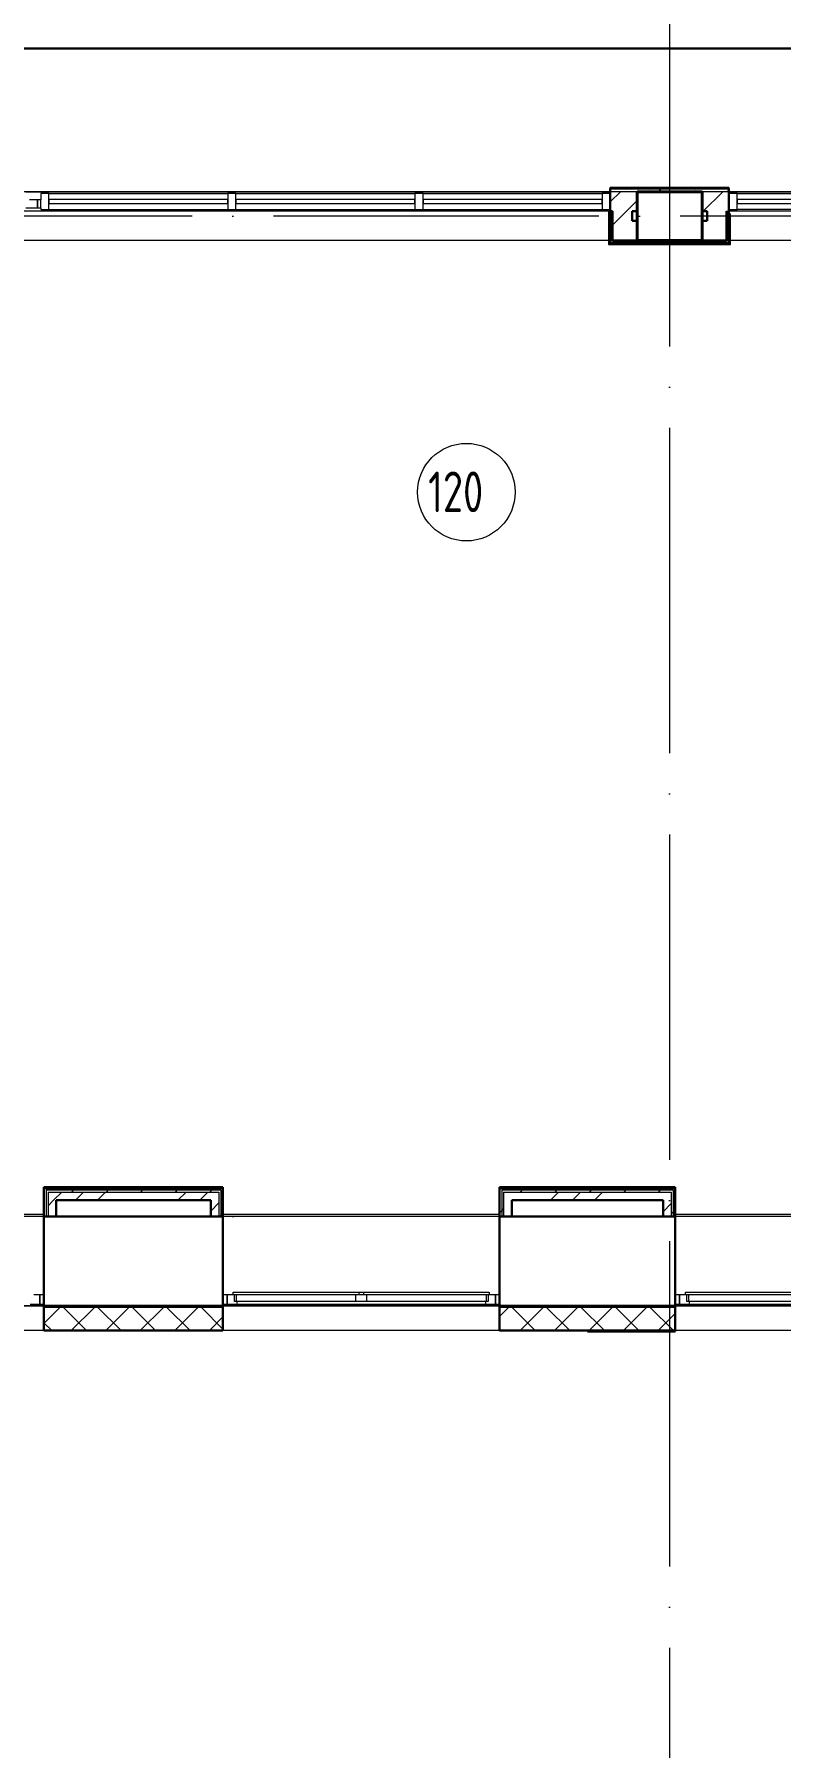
# Model space of a CAD drawing. Header units: millimetres. Extents: x -396912 to 182286, y -43638 to 41610.
# Drawn here: x -20860 to -16273, y -22494 to -11960 of the extents above; entities that cross this region are included whole.
import ezdxf
from ezdxf import colors
from ezdxf.entities.mleader import LeaderData, LeaderLine
from ezdxf.math import Vec2, Vec3

# ---------------------------------------------------------------- set-up
doc = ezdxf.new("R2010")
doc.units = ezdxf.units.MM
doc.linetypes.add('ADSK_Линия сетки', pattern=[25, 20, -2.5, 0, -2.5])
doc.linetypes.add('ADSK_Сверху', pattern=[450, 300, -150])
for name, color, linetype, lineweight in [('_ Окна', 7, 'Continuous', 9), ('RC-Выноски', 7, 'Continuous', 0), ('Витраж', 7, 'Continuous', 9), ('Двери', 252, 'Continuous', 9), ('Линии', 7, 'Continuous', 9), ('лс', 5, 'Continuous', 30), ('Марки помещений', 252, 'Continuous', 20), ('Несущие колонны', 252, 'Continuous', 18), ('Ограждение', 252, 'Continuous', 9), ('Окна', 252, 'Continuous', 9), ('Оси', 252, 'Continuous', 9), ('Панели витража', 252, 'Continuous', 9), ('Стены внутренние', 7, 'Continuous', 18), ('Стены наружные', 7, 'Continuous', 18), ('Стены штриховка', 7, 'Continuous', 9)]:
    doc.layers.add(name, color=color, linetype=linetype, lineweight=lineweight)
doc.styles.add('GOST Common_3', font='', dxfattribs={"height": 3.5})
doc.styles.add('RubezhCAD', font='', dxfattribs={"oblique": 10})
doc.styles.get('GOST Common_3').set_extended_font_data('GOST 2.304 type A')
doc.styles.get('RubezhCAD').set_extended_font_data('GOST type A')
pattern_1 = [(0, (-32121.8, 94), (0, 600), []), (90, (-32121.8, 94), (-600, 4e-14), [])]

# ---------------------------------------------------------------- blocks, each defined once
blk = doc.blocks.new('1 этаж')
at = {"layer": 'Ограждение', "true_color": 0x636466}
h = blk.add_hatch(dxfattribs=at)
h.set_pattern_fill('FP_25', color=251, style=0, pattern_type=2)
h.set_pattern_definition(pattern_1)
h.paths.add_polyline_path([(-23023, -13826), (-22293, -13826), (-22293, -13821), (-23023, -13821)])
h = blk.add_hatch(dxfattribs=at)
h.set_pattern_fill('FP_25', color=251, style=0, pattern_type=2)
h.set_pattern_definition(pattern_1)
h.paths.add_polyline_path([(-22308, -14171), (-22283, -14171), (-22293, -14161), (-23023, -14161), (-23033, -14171), (-22999, -14171)])
at = {"layer": 'Стены наружные', "lineweight": 9, "true_color": 0x636466}
h = blk.add_hatch(dxfattribs=at)
h.set_pattern_fill('FP_41', color=251, style=0, pattern_type=2)
h.set_pattern_definition([(180, (-32121.82, 94), (-1e-14, -100), [])])
h.paths.add_polyline_path([(-66008, -20706), (-64733, -20706), (-64733, -20696), (-66008, -20696)])
h.paths.add_polyline_path([(2115, -20706), (2692, -20706), (2692, -20696), (1407, -20696), (1407, -20706)])
h.paths.add_polyline_path([(-63033, -20706), (-61883, -20706), (-61883, -20696), (-63033, -20696)])
h.paths.add_polyline_path([(-755, -20706), (-293, -20706), (-293, -20696), (-1393, -20696), (-1393, -20706)])
h.paths.add_polyline_path([(-60183, -20706), (-59053, -20706), (-59053, -20696), (-60183, -20696)])
h.paths.add_polyline_path([(-3625, -20706), (-3093, -20706), (-3093, -20696), (-4168, -20696), (-4168, -20706)])
h.paths.add_polyline_path([(-57353, -20706), (-56243, -20706), (-56243, -20696), (-57353, -20696)])
h.paths.add_polyline_path([(-5868, -20706), (-5868, -20696), (-6963, -20696), (-6963, -20706), (-6495, -20706)])
h.paths.add_polyline_path([(-54543, -20706), (-53453, -20706), (-53453, -20696), (-54543, -20696)])
h.paths.add_polyline_path([(-8663, -20706), (-8663, -20696), (-9768, -20696), (-9768, -20706), (-9365, -20706)])
h.paths.add_polyline_path([(-51753, -20706), (-50623, -20706), (-50623, -20696), (-51753, -20696)])
h.paths.add_polyline_path([(-11518, -20706), (-11468, -20706), (-11468, -20696), (-12548, -20696), (-12548, -20706), (-12236, -20706)])
h.paths.add_polyline_path([(-48923, -20706), (-47803, -20706), (-47803, -20696), (-48923, -20696)])
h.paths.add_polyline_path([(-14248, -20706), (-14248, -20696), (-15323, -20696), (-15323, -20706), (-14388, -20706)])
h.paths.add_polyline_path([(-46103, -20706), (-45033, -20706), (-45033, -20696), (-46103, -20696)])
h.paths.add_polyline_path([(-17258, -20706), (-17023, -20706), (-17023, -20696), (-18123, -20696), (-18123, -20706), (-17976, -20706)])
h.paths.add_polyline_path([(-43333, -20706), (-42233, -20706), (-42233, -20696), (-43333, -20696)])
h.paths.add_polyline_path([(-19823, -20706), (-19823, -20696), (-20923, -20696), (-20923, -20706), (-20129, -20706)])
h.paths.add_polyline_path([(-40533, -20706), (-39403, -20706), (-39403, -20696), (-40533, -20696)])
h.paths.add_polyline_path([(-22623, -20706), (-22623, -20696), (-23703, -20696), (-23703, -20706), (-22999, -20706)])
h.paths.add_polyline_path([(-25869, -20706), (-25403, -20706), (-25403, -20696), (-26503, -20696), (-26503, -20706), (-26501, -20706)])
h.paths.add_polyline_path([(-37703, -20706), (-36593, -20706), (-36593, -20696), (-37703, -20696)])
h.paths.add_polyline_path([(-28205, -20706), (-28203, -20706), (-28203, -20696), (-29243, -20696), (-29242, -20706), (-28380, -20706)])
h.paths.add_polyline_path([(-34893, -20706), (-33783, -20706), (-33783, -20696), (-34893, -20696)])
h.paths.add_polyline_path([(-30943, -20706), (-30943, -20696), (-32083, -20696), (-32082, -20706), (-31093, -20706)])
at = {"layer": '_ Окна', "color": 251, "lineweight": 18, "true_color": 0x636466}
for p, q in [((-26528, -20628), (-26566, -20628)), ((-26528, -20686), (-26528, -20628)), ((-25340, -20628), (-25378, -20628)), ((-25378, -20628), (-25378, -20686)), ((-25332, -20669), (-25332, -20628)), ((-23774, -20628), (-23774, -20669)), ((-23728, -20628), (-23766, -20628)), ((-23728, -20686), (-23728, -20628)), ((-22560, -20628), (-22598, -20628)), ((-22598, -20628), (-22598, -20686)), ((-22552, -20669), (-22552, -20628)), ((-26587, -20686), (-26528, -20686)), ((-25378, -20686), (-25318, -20686)), ((-25320, -20669), (-25332, -20669)), ((-25318, -20686), (-25314, -20669)), ((-23792, -20669), (-23787, -20686)), ((-23787, -20686), (-23728, -20686)), ((-23774, -20669), (-23786, -20669)), ((-22598, -20686), (-22538, -20686)), ((-22540, -20669), (-22552, -20669)), ((-22538, -20686), (-22534, -20669))]:
    blk.add_line(p, q, dxfattribs=at)
at = {"layer": '_ Окна', "color": 251, "true_color": 0x636466}
for p, q in [((-26503, -20628), (-26528, -20628)), ((-26528, -20628), (-26528, -20686)), ((-25378, -20628), (-25403, -20628)), ((-25378, -20686), (-25378, -20628)), ((-23703, -20628), (-23728, -20628)), ((-23728, -20628), (-23728, -20686)), ((-22598, -20628), (-22623, -20628)), ((-22598, -20686), (-22598, -20628)), ((-26528, -20686), (-26503, -20686)), ((-25403, -20686), (-25378, -20686)), ((-23728, -20686), (-23703, -20686)), ((-22623, -20686), (-22598, -20686))]:
    blk.add_line(p, q, dxfattribs=at)
at = {"layer": 'Витраж', "color": 251, "lineweight": 18, "true_color": 0x636466, "extrusion": (0, 0, -1)}
for p, q in [((-26473, -13856), (-26523, -13856)), ((-26523, -13856), (-26523, -13896)), ((-26473, -13956), (-26473, -13856)), ((-25323, -13856), (-25373, -13856)), ((-25373, -13856), (-25373, -13956)), ((-25323, -13956), (-25323, -13856)), ((-24173, -13856), (-24223, -13856)), ((-24223, -13856), (-24223, -13956)), ((-24173, -13956), (-24173, -13856)), ((-22243, -13856), (-22293, -13856)), ((-22293, -13856), (-22293, -13956)), ((-22243, -13956), (-22243, -13856)), ((-26523, -13946), (-26523, -13956)), ((-26523, -13956), (-26473, -13956)), ((-25373, -13956), (-25323, -13956)), ((-24223, -13956), (-24173, -13956)), ((-22293, -13956), (-22243, -13956))]:
    blk.add_line(p, q, dxfattribs=at)
at = {"layer": 'Витраж', "color": 251, "true_color": 0x636466}
for p, q in [((-26473, -13856), (-25373, -13856)), ((-25323, -13856), (-24223, -13856)), ((-24173, -13856), (-23073, -13856)), ((-22243, -13856), (-21293, -13856)), ((-26473, -13956), (-25373, -13956)), ((-25323, -13956), (-24223, -13956)), ((-24173, -13956), (-23073, -13956)), ((-21293, -13956), (-22243, -13956))]:
    blk.add_line(p, q, dxfattribs=at)
at = {"layer": 'Витраж', "color": 251, "lineweight": 18, "true_color": 0x636466}
for p, q in [((-23023, -13856), (-23073, -13856)), ((-23073, -13856), (-23073, -13956)), ((-23023, -13956), (-23023, -13856)), ((-23073, -13956), (-23023, -13956))]:
    blk.add_line(p, q, dxfattribs=at)
at = {"layer": 'Двери', "color": 251, "true_color": 0x636466}
for p, q in [((-26543, -13896), (-26592, -13896)), ((-26523, -13896), (-26543, -13896)), ((-26543, -13896), (-26543, -13946)), ((-26543, -13946), (-26543, -13896)), ((-26523, -13946), (-26523, -13896)), ((-26615, -13946), (-26543, -13946)), ((-26543, -13946), (-26523, -13946))]:
    blk.add_line(p, q, dxfattribs=at)
at = {"layer": 'Линии', "color": 251, "linetype": 'ADSK_Сверху', "ltscale": 100, "true_color": 0x636466}
for p, q in [((-15053, -13846), (-48263, -13846)), ((-15053, -14146), (-48263, -14146))]:
    blk.add_line(p, q, dxfattribs=at)
at = {"layer": 'Марки помещений', "color": 251, "true_color": 0x636466}
blk.add_circle((-23907, -15693), 300, dxfattribs=at)
at = {"layer": 'Несущие колонны', "color": 251, "lineweight": 40, "true_color": 0x636466}
for p, q in [((-22858, -13846), (-22458, -13846)), ((-22858, -14146), (-22858, -13846)), ((-22458, -13846), (-22858, -13846)), ((-22458, -13846), (-22458, -14146)), ((-22858, -13966), (-22858, -14146)), ((-22458, -14146), (-22458, -13966)), ((-22458, -14146), (-22858, -14146)), ((-22858, -14146), (-22458, -14146))]:
    blk.add_line(p, q, dxfattribs=at)
at = {"layer": 'Несущие колонны', "color": 251, "true_color": 0x636466}
for p, q in [((-22858, -13846), (-22858, -13966)), ((-22458, -13966), (-22458, -13846))]:
    blk.add_line(p, q, dxfattribs=at)
at = {"layer": 'Ограждение', "color": 251, "true_color": 0x636466}
for p, q in [((-23023, -13826), (-23023, -13821)), ((-22293, -13821), (-23023, -13821)), ((-22293, -13821), (-22293, -13826)), ((-23033, -13966), (-23023, -13966)), ((-23033, -13966), (-23033, -14171)), ((-22293, -13981), (-22283, -13981)), ((-22283, -14171), (-22283, -13981)), ((-23033, -14171), (-23023, -14161)), ((-23033, -14171), (-22283, -14171)), ((-22283, -14171), (-22293, -14161))]:
    blk.add_line(p, q, dxfattribs=at)
at = {"layer": 'Окна', "color": 251, "true_color": 0x636466}
for p, q in [((-25340, -20611), (-24568, -20611)), ((-25340, -20628), (-25340, -20611)), ((-24568, -20628), (-25340, -20628)), ((-25320, -20669), (-25320, -20628)), ((-24588, -20628), (-24588, -20669)), ((-24568, -20611), (-24538, -20611)), ((-24568, -20611), (-24568, -20628)), ((-24538, -20628), (-24568, -20628)), ((-24538, -20611), (-23766, -20611)), ((-24538, -20628), (-24538, -20611)), ((-23766, -20628), (-24538, -20628)), ((-24518, -20669), (-24518, -20628)), ((-23786, -20628), (-23786, -20669)), ((-23766, -20611), (-23766, -20628)), ((-22560, -20611), (-21788, -20611)), ((-22560, -20628), (-22560, -20611)), ((-21788, -20628), (-22560, -20628)), ((-22540, -20669), (-22540, -20628)), ((-24588, -20669), (-25320, -20669)), ((-25318, -20686), (-23787, -20686)), ((-24518, -20669), (-24588, -20669)), ((-23786, -20669), (-24518, -20669)), ((-21808, -20669), (-22540, -20669)), ((-22538, -20686), (-21007, -20686))]:
    blk.add_line(p, q, dxfattribs=at)
at = {"layer": 'Оси', "color": 251, "linetype": 'ADSK_Линия сетки', "ltscale": 100, "true_color": 0x636466}
for p, q in [((-22658, 32205), (-22658, -32502)), ((4409, -13996), (-72530, -13996)), ((4409, -20146), (-72530, -20146))]:
    blk.add_line(p, q, dxfattribs=at)
at = {"layer": 'Панели витража', "color": 251, "lineweight": 18, "true_color": 0x636466}
for p, q in [((-25373, -13893), (-26473, -13893)), ((-26473, -13893), (-26473, -13918)), ((-25373, -13918), (-25373, -13893)), ((-24223, -13893), (-25323, -13893)), ((-25323, -13893), (-25323, -13918)), ((-24223, -13918), (-24223, -13893)), ((-23073, -13893), (-24173, -13893)), ((-24173, -13893), (-24173, -13918)), ((-23073, -13918), (-23073, -13893)), ((-21293, -13893), (-22243, -13893)), ((-22243, -13893), (-22243, -13918)), ((-26473, -13918), (-25373, -13918)), ((-25323, -13918), (-24223, -13918)), ((-24173, -13918), (-23073, -13918)), ((-22243, -13918), (-21293, -13918))]:
    blk.add_line(p, q, dxfattribs=at)
at = {"layer": 'Стены внутренние', "color": 251, "lineweight": 30, "true_color": 0x636466}
for p, q in [((-26503, -20146), (-26503, -20696)), ((-25478, -20146), (-26428, -20146)), ((-25403, -20696), (-25403, -20146)), ((-23703, -20146), (-23703, -20696)), ((-22698, -20146), (-23628, -20146)), ((-22623, -20696), (-22623, -20146)), ((-26503, -20696), (-25403, -20696)), ((-26503, -20706), (-26503, -20848)), ((-25403, -20848), (-25403, -20706)), ((-23703, -20696), (-22623, -20696)), ((-23703, -20706), (-23703, -20848)), ((-22623, -20848), (-22623, -20706)), ((-26503, -20848), (-25403, -20848)), ((-23703, -20848), (-22623, -20848))]:
    blk.add_line(p, q, dxfattribs=at)
at = {"layer": 'Стены внутренние', "color": 251, "true_color": 0x636466}
for p, q in [((-26503, -20696), (-28203, -20696)), ((-23703, -20696), (-25403, -20696)), ((-20923, -20696), (-22623, -20696)), ((-26503, -20848), (-28203, -20848)), ((-23703, -20848), (-25403, -20848)), ((-20923, -20848), (-22623, -20848))]:
    blk.add_line(p, q, dxfattribs=at)
at = {"layer": 'Стены внутренние', "color": 251, "linetype": 'Continuous', "lineweight": 9, "true_color": 0x636466}
for p, q in [((-26503, -20734), (-26501, -20734)), ((-26501, -20748), (-26503, -20752)), ((-26501, -20801), (-26405, -20706)), ((-26243, -20846), (-26383, -20706)), ((-26333, -20846), (-26193, -20706)), ((-26031, -20846), (-26171, -20706)), ((-26121, -20846), (-25981, -20706)), ((-25819, -20846), (-25959, -20706)), ((-25909, -20846), (-25769, -20706)), ((-25607, -20846), (-25747, -20706)), ((-25697, -20846), (-25557, -20706)), ((-25403, -20838), (-25535, -20706)), ((-23703, -20761), (-23647, -20706)), ((-23486, -20846), (-23626, -20706)), ((-23575, -20846), (-23435, -20706)), ((-23274, -20846), (-23414, -20706)), ((-23363, -20846), (-23223, -20706)), ((-23061, -20846), (-23201, -20706)), ((-23151, -20846), (-23011, -20706)), ((-22849, -20846), (-22989, -20706)), ((-22939, -20846), (-22799, -20706)), ((-22637, -20846), (-22777, -20706)), ((-22727, -20846), (-22623, -20742)), ((-26456, -20846), (-26501, -20801)), ((-25736, -20846), (-25737, -20848)), ((-25484, -20846), (-25403, -20764)), ((-25481, -20848), (-25482, -20846)), ((-23698, -20846), (-23701, -20843))]:
    blk.add_line(p, q, dxfattribs=at)
at = {"layer": 'Стены наружные', "color": 251, "true_color": 0x636466}
for p, q in [((-26615, -13846), (-23023, -13846)), ((-22858, -13966), (-22858, -13846)), ((-22458, -13846), (-22458, -13966)), ((-22293, -13846), (-20151, -13846)), ((-23033, -13966), (-28073, -13966)), ((-18693, -13966), (-22293, -13966)), ((-28203, -20131), (-26503, -20131)), ((-26503, -20146), (-28203, -20146)), ((-25403, -20131), (-23703, -20131)), ((-23703, -20146), (-25403, -20146)), ((-22623, -20131), (-20923, -20131)), ((-20923, -20146), (-22623, -20146)), ((-28203, -20696), (-26503, -20696)), ((-25403, -20696), (-23703, -20696)), ((-22623, -20696), (-20923, -20696))]:
    blk.add_line(p, q, dxfattribs=at)
at = {"layer": 'Стены наружные', "color": 251, "lineweight": 30, "true_color": 0x636466}
for p, q in [((-23023, -13826), (-23023, -14161)), ((-22293, -13826), (-23023, -13826)), ((-22858, -13846), (-22458, -13846)), ((-22293, -14161), (-22293, -13826)), ((-23023, -13966), (-23008, -13966)), ((-23008, -13966), (-23008, -14146)), ((-22888, -13966), (-22858, -13966)), ((-22888, -14026), (-22888, -13966)), ((-22458, -13966), (-22428, -13966)), ((-22428, -13966), (-22428, -14026)), ((-22308, -14146), (-22308, -13966)), ((-22858, -14026), (-22888, -14026)), ((-22858, -14146), (-22858, -14026)), ((-22428, -14026), (-22458, -14026)), ((-22458, -14026), (-22458, -14146)), ((-23023, -14161), (-22293, -14161)), ((-22308, -14146), (-23008, -14146)), ((-26503, -19966), (-26503, -20146)), ((-25403, -19966), (-26503, -19966)), ((-25403, -19971), (-26503, -19971)), ((-25403, -20146), (-25403, -19966)), ((-23703, -19966), (-23703, -20146)), ((-22623, -19966), (-23703, -19966)), ((-22623, -19971), (-23703, -19971)), ((-22623, -20146), (-22623, -19966)), ((-26428, -20046), (-25478, -20046)), ((-26428, -20146), (-26428, -20046)), ((-25478, -20046), (-25478, -20146)), ((-23628, -20046), (-22698, -20046)), ((-23628, -20146), (-23628, -20046)), ((-22698, -20046), (-22698, -20146)), ((-26503, -20146), (-26428, -20146)), ((-25478, -20146), (-25403, -20146)), ((-23703, -20146), (-23628, -20146)), ((-22698, -20146), (-22623, -20146)), ((-25403, -20696), (-26503, -20696)), ((-26503, -20696), (-26503, -20706)), ((-25403, -20706), (-25403, -20696)), ((-22623, -20696), (-23703, -20696)), ((-23703, -20696), (-23703, -20706)), ((-22623, -20706), (-22623, -20696)), ((-22623, -20848), (-23163, -20848)), ((-23163, -20848), (-23163, -20853)), ((-23163, -20853), (-22623, -20853)), ((-22623, -20853), (-22623, -20848))]:
    blk.add_line(p, q, dxfattribs=at)
at = {"layer": 'Стены наружные', "color": 251, "linetype": 'Continuous', "lineweight": 9, "true_color": 0x636466}
for p, q in [((-23023, -13909), (-22960, -13846)), ((-22995, -13831), (-22990, -13826)), ((-22924, -13831), (-22919, -13826)), ((-22923, -13966), (-22858, -13901)), ((-22853, -13831), (-22848, -13826)), ((-22783, -13831), (-22778, -13826)), ((-22727, -13846), (-22712, -13831)), ((-22712, -13831), (-22707, -13826)), ((-22641, -13831), (-22636, -13826)), ((-22571, -13831), (-22566, -13826)), ((-22500, -13831), (-22495, -13826)), ((-22451, -13966), (-22331, -13846)), ((-22429, -13831), (-22424, -13826)), ((-22358, -13831), (-22353, -13826)), ((-22303, -13846), (-22293, -13836)), ((-22983, -14026), (-22923, -13966)), ((-23008, -14051), (-22983, -14026)), ((-23023, -14142), (-23008, -14127)), ((-22618, -14161), (-22603, -14146)), ((-22317, -14146), (-22308, -14137)), ((-26444, -20046), (-26394, -19996)), ((-26331, -19996), (-26319, -19983)), ((-26319, -19983), (-26306, -19971)), ((-26309, -20046), (-26259, -19996)), ((-26306, -19971), (-26301, -19966)), ((-26174, -20046), (-26124, -19996)), ((-26119, -19996), (-26107, -19983)), ((-26107, -19983), (-26094, -19971)), ((-25907, -19996), (-25895, -19983)), ((-25895, -19983), (-25882, -19971)), ((-25882, -19971), (-25877, -19966)), ((-25695, -19996), (-25683, -19983)), ((-25683, -19983), (-25670, -19971)), ((-25680, -20046), (-25630, -19996)), ((-25545, -20046), (-25495, -19996)), ((-25483, -19996), (-25470, -19983)), ((-25470, -19983), (-25458, -19971)), ((-25458, -19971), (-25453, -19966)), ((-23574, -19996), (-23561, -19983)), ((-23561, -19983), (-23549, -19971)), ((-23390, -20046), (-23340, -19996)), ((-23362, -19996), (-23349, -19983)), ((-23349, -19983), (-23337, -19971)), ((-23337, -19971), (-23332, -19966)), ((-23255, -20046), (-23205, -19996)), ((-23149, -19996), (-23137, -19983)), ((-23137, -19983), (-23124, -19971)), ((-23120, -20046), (-23070, -19996)), ((-22937, -19996), (-22925, -19983)), ((-22925, -19983), (-22912, -19971)), ((-22912, -19971), (-22907, -19966)), ((-22725, -19996), (-22713, -19983)), ((-22713, -19983), (-22700, -19971)), ((-26478, -20080), (-26444, -20046)), ((-25478, -20113), (-25428, -20063)), ((-23703, -20125), (-23690, -20112)), ((-23690, -20112), (-23678, -20100)), ((-22698, -20117), (-22648, -20067)), ((-22648, -20130), (-22635, -20118)), ((-22635, -20118), (-22623, -20105)), ((-26481, -20146), (-26478, -20142)), ((-25421, -20146), (-25415, -20140)), ((-25415, -20140), (-25403, -20128))]:
    blk.add_line(p, q, dxfattribs=at)
at = {"layer": 'Стены штриховка', "color": 251, "true_color": 0x636466}
for p, q in [((-22293, -13831), (-23023, -13831)), ((-22858, -13846), (-23023, -13846)), ((-22293, -13846), (-22458, -13846)), ((-22308, -13966), (-22293, -13966)), ((-26490, -19983), (-25415, -19983)), ((-26490, -19983), (-26490, -20146)), ((-26478, -19996), (-25428, -19996)), ((-26478, -19996), (-26478, -20146)), ((-25428, -19996), (-25428, -20146)), ((-25415, -19983), (-25415, -20146)), ((-23690, -19983), (-22635, -19983)), ((-23690, -19983), (-23690, -20146)), ((-23678, -19996), (-22648, -19996)), ((-23678, -19996), (-23678, -20146)), ((-22648, -19996), (-22648, -20146)), ((-22635, -19983), (-22635, -20146)), ((-25403, -20706), (-26503, -20706)), ((-26501, -20846), (-26501, -20706)), ((-22623, -20706), (-23703, -20706)), ((-25403, -20846), (-26501, -20846)), ((-23701, -20772), (-23703, -20772)), ((-23701, -20772), (-23701, -20846)), ((-23701, -20846), (-22625, -20846)), ((-22623, -20772), (-22625, -20772)), ((-22625, -20846), (-22625, -20772))]:
    blk.add_line(p, q, dxfattribs=at)
at = {"layer": 'Марки помещений', "color": 251, "true_color": 0x636466, "style": 'GOST Common_3', "width": 0.9}
blk.add_text('120', height=250, dxfattribs=at).set_placement((-24142, -15816))
blk = doc.blocks.new('_None')

msp = doc.modelspace()

# ---------------------------------------------------------------- linework, layer by layer
at = {"layer": 'лс', "color": 104}
msp.add_line((-25262, -12047), (-8769, -12047), dxfattribs=at)

# ---------------------------------------------------------------- block references
msp.add_blockref('1 этаж', (5702, 918))

# ---------------------------------------------------------------- next in the draw order: leaders
at = {"layer": 'RC-Выноски'}
ml = msp.add_multileader_mtext('Standard', dxfattribs=at)
ml.set_content('ВВГнг(А)-LSLTx 2х1,5\\Pв подвал', color=256, style='RubezhCAD')
ml.set_leader_properties()
ml.set_arrow_properties(name='NONE')
ml.build(insert=Vec2(0, 0))
ml.multileader.update_dxf_attribs({"has_text_frame": 1, "text_left_attachment_type": 6, "text_right_attachment_type": 6, "dogleg_length": 2, "arrow_head_size": 400, "scale": 100})
ctx = ml.context
ctx.base_point, ctx.scale, ctx.char_height, ctx.arrow_head_size, ctx.landing_gap_size, ctx.plane_origin = Vec3(-19471, -10742), 100, 250, 400, 100, Vec3(-511034, -451745)
ctx.left_attachment, ctx.right_attachment, ctx.text_align_type = 6, 6, 1
notes = []
notes.append((ctx, [(1, (1, 1, 0), (-16206, -10742), (-1, 0), 200, [(0, [(-13294, -9692)], 0, [])])]))
ctx.mtext.insert, ctx.mtext.defined_height, ctx.mtext.alignment, ctx.mtext.flow_direction = Vec3(-17938, -10442), 1161, 2, 5
ctx.mtext.has_bg_fill, ctx.mtext.bg_color, ctx.mtext.bg_scale_factor, ctx.mtext.bg_transparency, ctx.mtext.use_window_bg_color = 1, -1027028792, 1.5, 0, 1
for ctx, leaders in notes:
    for number, flags, end, landing, length, lines in leaders:
        leader = LeaderData()
        leader.index, (leader.has_last_leader_line, leader.has_dogleg_vector, leader.attachment_direction) = number, flags
        leader.last_leader_point, leader.dogleg_vector, leader.dogleg_length = Vec3(end), Vec3(landing), length
        for number, points, colour, breaks in lines:
            line = LeaderLine()
            line.index, line.vertices, line.color, line.breaks = number, Vec3.list(points), colors.encode_raw_color(colour), breaks
            leader.lines.append(line)
        ctx.leaders.append(leader)

doc.saveas('drawing.dxf')
